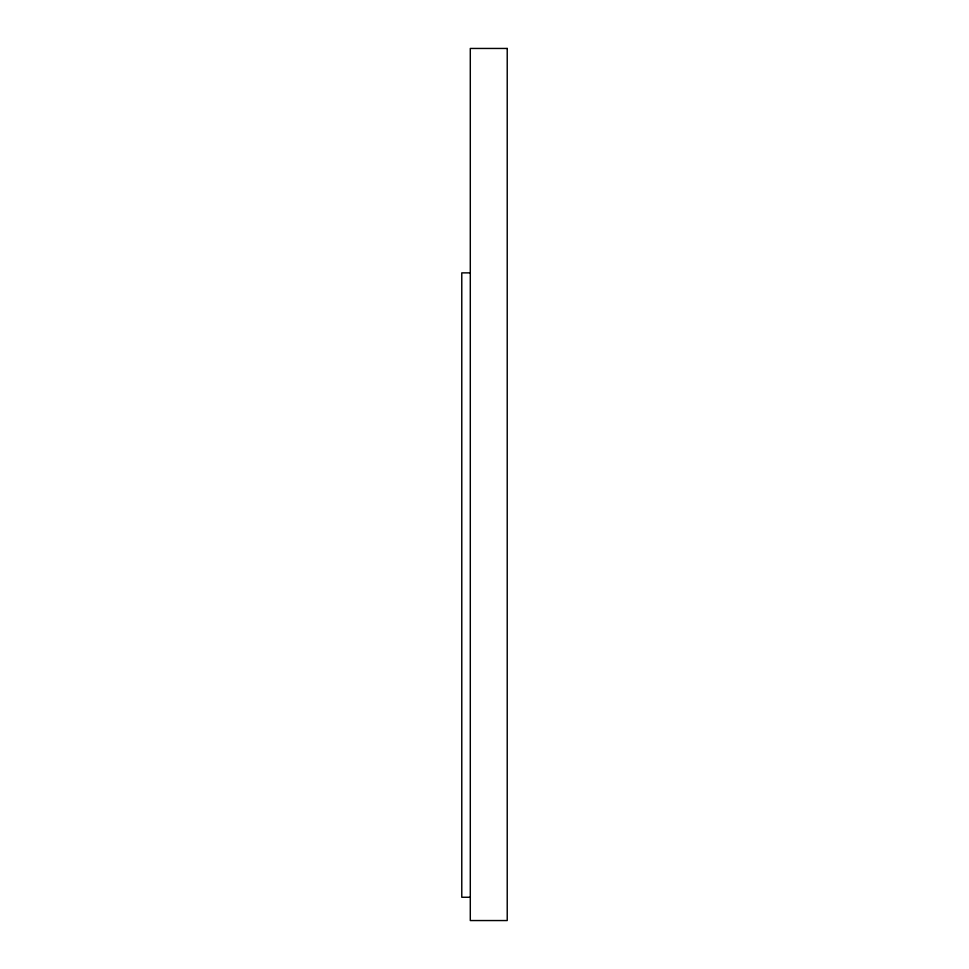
<?xml version="1.0" encoding="UTF-8"?>
<svg xmlns="http://www.w3.org/2000/svg" width="969" height="969" viewBox="0 0 969 969"><rect width="100%" height="100%" fill="white"/><g stroke="black" fill="none" stroke-linecap="round" stroke-linejoin="round"><path stroke-width="1.45" d="M470.292 272.87L461.777 272.87L461.777 897.258L470.292 897.258M507.223 48.45L470.292 48.45L470.292 920.55L507.223 920.55L507.223 48.45"/></g></svg>
